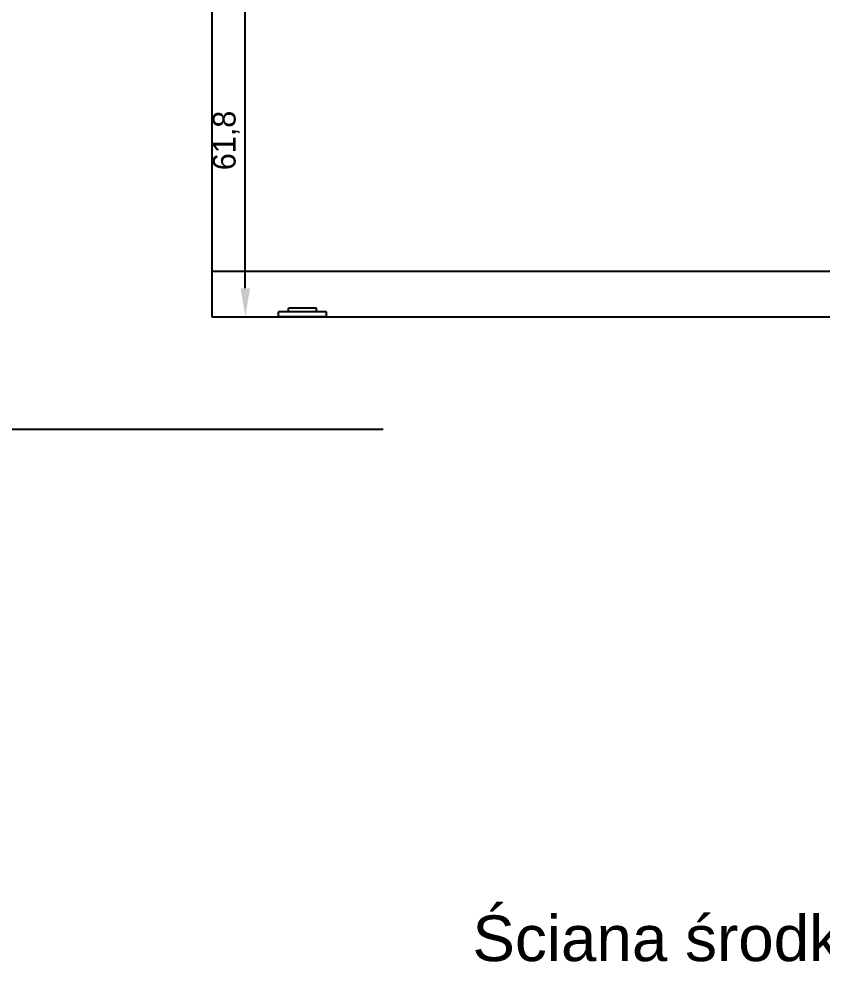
# Model space of a CAD drawing. Header units: millimetres. Extents: x 976 to 9349, y -1578 to 2211.
# Drawn here: x 6736 to 6876.8, y -122.9 to 44.5 of the extents above; entities that cross this region are included whole.
import ezdxf

# ---------------------------------------------------------------- set-up
doc = ezdxf.new("R2010")
doc.units = ezdxf.units.MM
for name, color, linetype in [('Elektryka - obudowy', 174, 'Continuous'), ('Listwy', 42, 'Continuous'), ('Płytki', 254, 'Continuous'), ('Szkic', 6, 'Continuous'), ('Ściany', 7, 'Continuous')]:
    doc.layers.add(name, color=color, linetype=linetype)
doc.dimstyles.new('ISO-25', dxfattribs={"dimtxt": 4, "dimasz": 5, "dimexe": 1.25, "dimexo": 0.625, "dimgap": 1, "dimtad": 1, "dimtxsty": 'Standard', "dimcen": 2.5, "dimadec": 0, "dimazin": 0, "dimtfac": 1, "dimtmove": 0, "dimatfit": 3, "dimfxl": 1, "dimarcsym": 0})

# ---------------------------------------------------------------- blocks, each defined once
blk = doc.blocks.new('Z$W@#1792')
for p, q in [((0, 1.5), (0, 0.6)), ((0, 1.5), (8.4, 1.5)), ((0, 0.6), (8.4, 0.6)), ((1.75, 0.6), (1.75, 0)), ((1.75, 0), (6.65, 0)), ((6.65, 0.6), (6.65, 0)), ((8.4, 1.5), (8.4, 0.6))]:
    blk.add_line(p, q)
blk = doc.blocks.new('*D327')
at = {"layer": 'Defpoints', "color": 0}
for p in [(609.7, 103.08), (615.56, 103.08), (609.7, 41.28)]:
    blk.add_point(p, dxfattribs=at)
at = {"layer": 'Szkic', "color": 0, "lineweight": -2}
for p, q in [((610.33, 103.08), (616.81, 103.08)), ((615.56, 46.28), (615.56, 98.08)), ((610.33, 41.28), (616.81, 41.28))]:
    blk.add_line(p, q, dxfattribs=at)
at = {"layer": 'Szkic', "color": 0}
for points in [[(616.4, 98.08), (614.73, 98.08), (615.56, 103.08)], [(614.73, 46.28), (616.4, 46.28), (615.56, 41.28)]]:
    blk.add_solid(points, dxfattribs=at)
at = {"layer": 'Szkic', "color": 0, "insert": (612.23, 72.18), "char_height": 4, "attachment_point": 5, "rotation": 90}
blk.add_mtext('61,8', dxfattribs=at)

msp = doc.modelspace()

# ---------------------------------------------------------------- linework, layer by layer
at = {"layer": 'Listwy'}
for p, q in [((6769.752, 54.157), (6769.752, -7.643)), ((6769.752, -7.643), (6799.752, -7.643))]:
    msp.add_line(p, q, dxfattribs=at)
at = {"layer": 'Płytki'}
for p, q in [((6769.752, 0.357), (6911.252, 0.357)), ((6769.752, -7.643), (6911.252, -7.643))]:
    msp.add_line(p, q, dxfattribs=at)
at = {"layer": 'Ściany'}
for p, q in [((6769.752, 54.157), (6769.752, -7.643)), ((6769.752, -7.643), (6799.752, -7.643)), ((6160.052, -27.343), (6799.752, -27.343))]:
    msp.add_line(p, q, dxfattribs=at)

# ---------------------------------------------------------------- block references
at = {"layer": 'Elektryka - obudowy', "rotation": 180}
msp.add_blockref('Z$W@#1792', (6789.852, -6.143), dxfattribs=at)

# ---------------------------------------------------------------- texts
at = {"insert": (6815.415, -112.503), "char_height": 8, "width": 276.20866, "attachment_point": 1}
msp.add_mtext('{\\fArial|b0|i0|c238|p0;Ściana środkowa (na przeciwko drzwi wejściowych)}', dxfattribs=at)

# ---------------------------------------------------------------- dimensions: what is measured, and where the dimension line sits
at = {"layer": 'Szkic'}
dim = msp.add_linear_dim(base=(6775.615, 54.157), p1=(6769.752, -7.643), p2=(6769.752, 54.157), angle=90, dimstyle='ISO-25', dxfattribs=at)
dim.commit()
dim.dimension.update_dxf_attribs({"geometry": '*D327', "text_midpoint": (6772.282, 23.257), "insert": (6160.052, -48.921)})

doc.saveas('drawing.dxf')
